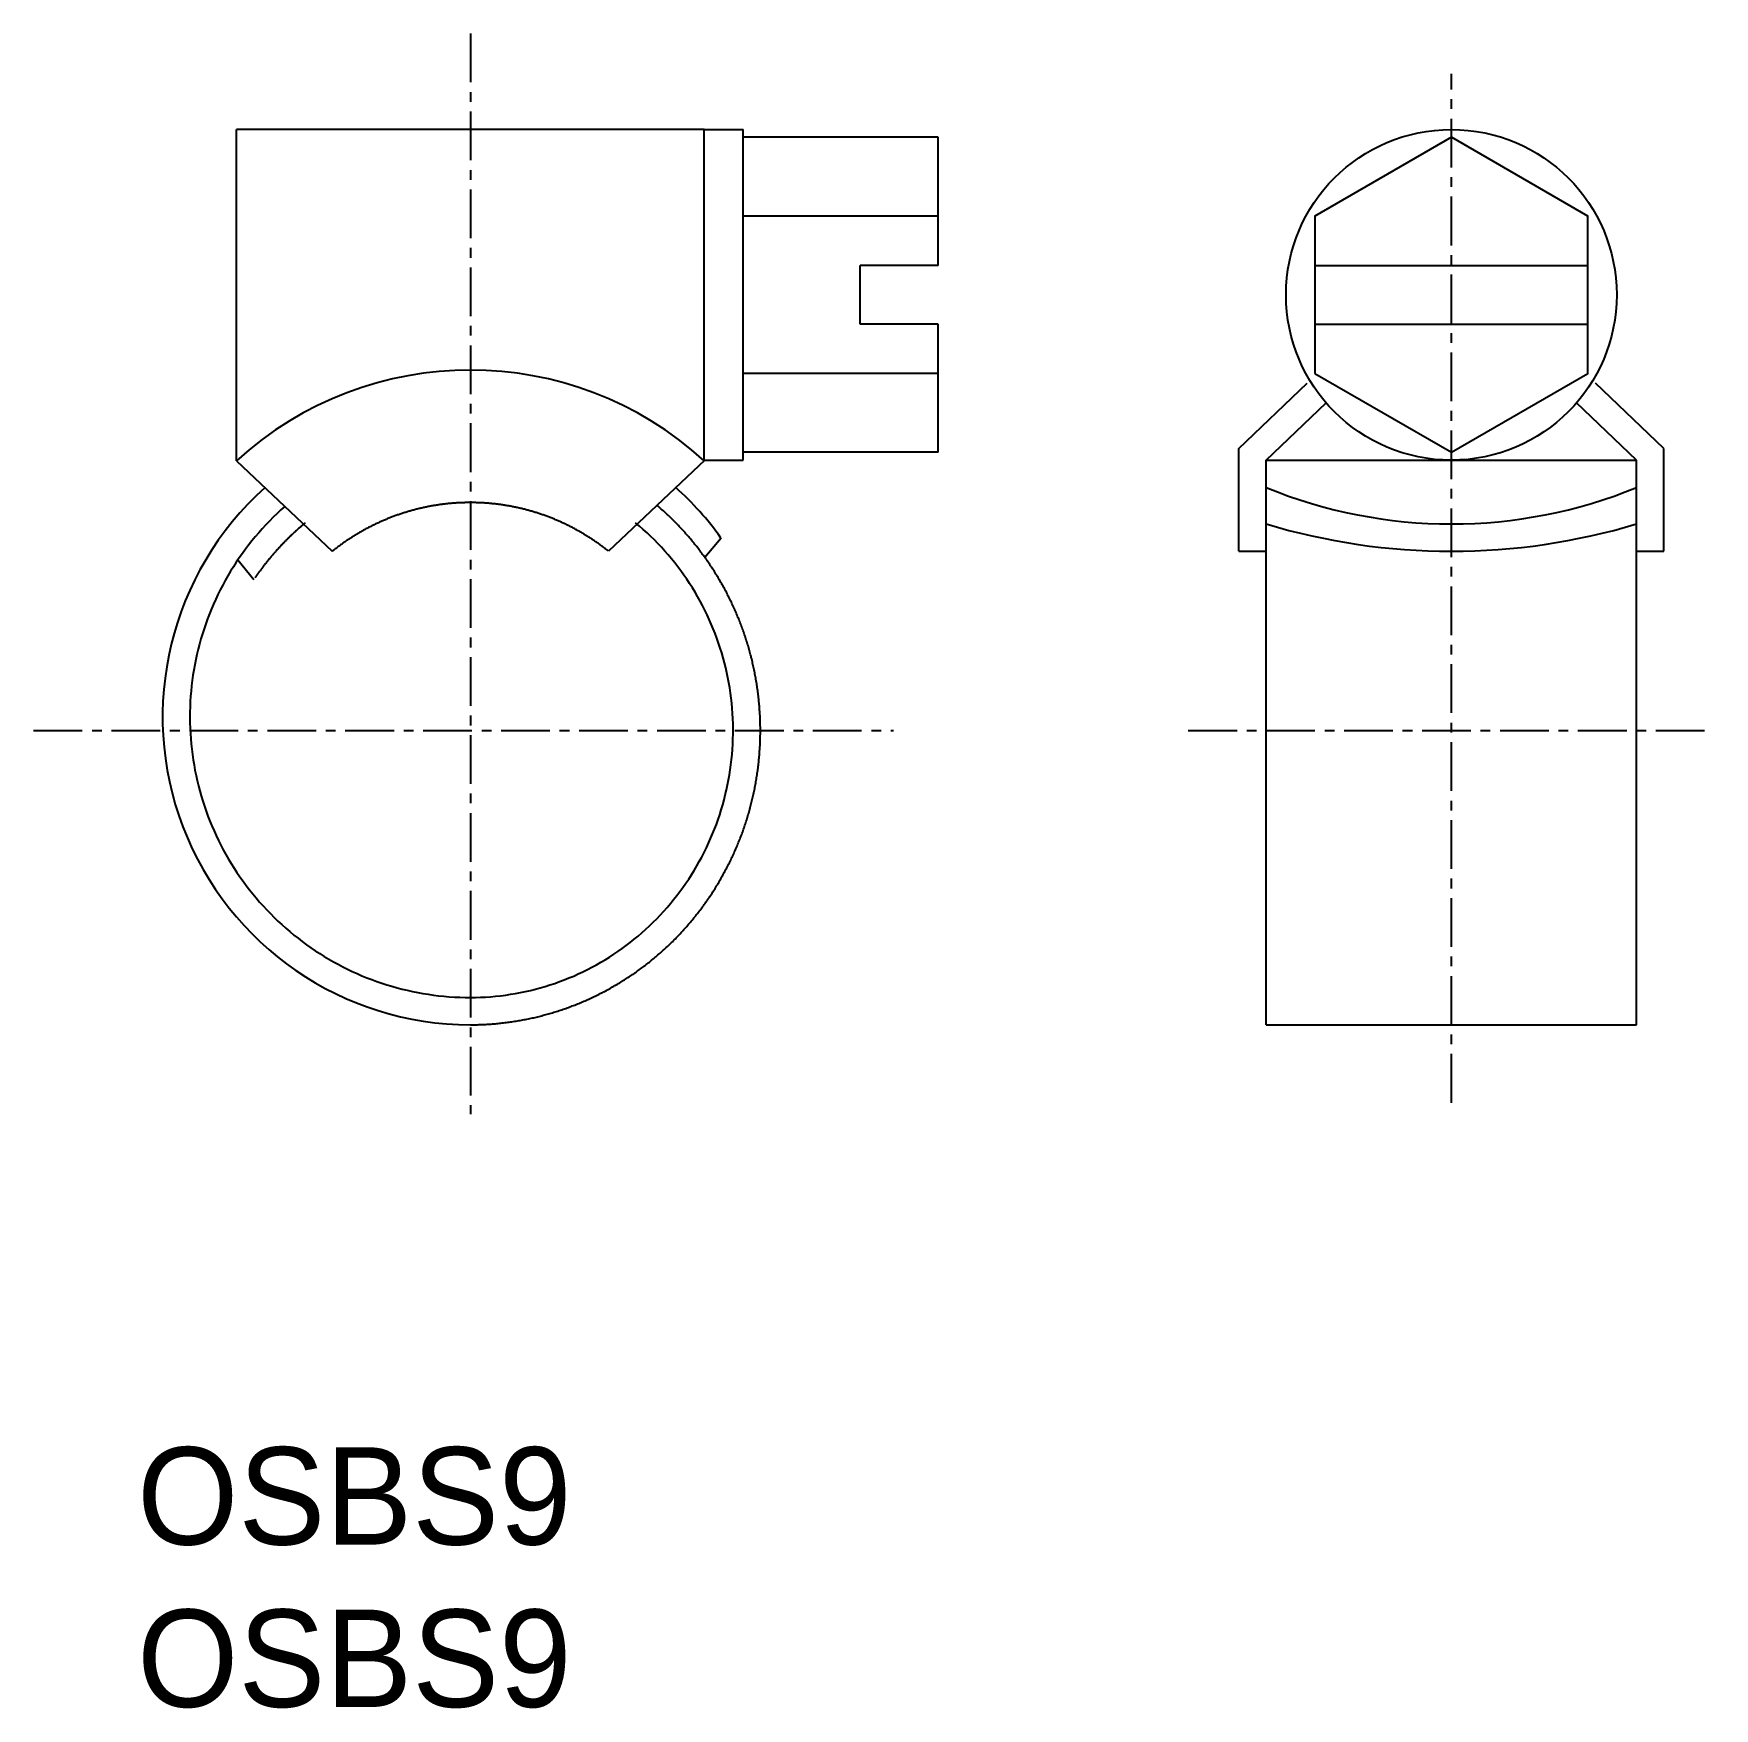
# Model space of a CAD drawing. Extents: x 142.6 to 185.8, y 183.8 to 226.7.
import ezdxf

# ---------------------------------------------------------------- set-up
doc = ezdxf.new("R2010")
doc.units = 0
doc.linetypes.add('CENTER', pattern=[2, 1.25, -0.25, 0.25, -0.25])
doc.layers.get('0').update_dxf_attribs({"linetype": 'CONTINUOUS'})
doc.layers.add('CENTER', color=1, linetype='CENTER')

msp = doc.modelspace()

# ---------------------------------------------------------------- linework, layer by layer
for p, q in [((147.859, 215.775), (147.859, 224.275)), ((159.859, 224.275), (147.859, 224.275)), ((159.859, 215.775), (159.859, 224.275)), ((159.859, 224.275), (160.859, 224.275)), ((160.859, 215.789), (160.859, 224.275)), ((165.859, 224.074), (160.859, 224.074)), ((165.859, 220.782), (165.859, 224.074)), ((165.859, 222.053), (160.859, 222.053)), ((163.859, 219.282), (163.859, 220.782)), ((165.859, 220.782), (163.859, 220.782)), ((175.533, 220.782), (182.533, 220.782)), ((165.859, 219.282), (163.859, 219.282)), ((165.859, 215.991), (165.859, 219.282)), ((175.533, 219.282), (182.533, 219.282)), ((165.859, 218.012), (160.859, 218.012)), ((173.583, 216.087), (175.333, 217.769)), ((184.483, 216.087), (182.734, 217.769)), ((174.283, 215.789), (175.818, 217.264)), ((183.783, 215.789), (182.249, 217.264)), ((147.859, 215.775), (150.314, 213.453)), ((159.874, 215.789), (157.404, 213.453)), ((159.874, 215.789), (160.859, 215.789)), ((165.859, 215.991), (160.859, 215.991)), ((173.583, 213.453), (173.583, 216.087)), ((174.283, 201.302), (174.283, 215.789)), ((174.283, 215.789), (183.783, 215.789)), ((183.783, 201.302), (183.783, 215.789)), ((184.483, 213.453), (184.483, 216.087)), ((160.29, 213.791), (159.879, 213.29)), ((147.89, 213.228), (148.301, 212.728)), ((173.583, 213.453), (174.283, 213.453)), ((183.783, 213.453), (184.483, 213.453)), ((174.283, 201.302), (183.783, 201.302))]:
    msp.add_line(p, q)
msp.add_lwpolyline([(175.533, 218.012), (179.033, 215.991), (182.533, 218.012), (182.533, 222.053), (179.033, 224.074), (175.533, 222.053)], close=True)
for points in [[(149.098, 214.603, 0), (148.997, 214.512, 0), (148.897, 214.419, 0), (148.8, 214.325, 0), (148.704, 214.228, 0), (148.61, 214.13, 0), (148.518, 214.03, 0), (148.427, 213.928, 0), (148.339, 213.824, 0), (148.253, 213.719, 0), (148.168, 213.612, 0), (148.086, 213.504, 0), (148.006, 213.394, 0), (147.927, 213.283, 0), (147.851, 213.17, 0), (147.777, 213.056, 0), (147.706, 212.94, 0), (147.636, 212.823, 0), (147.569, 212.705, 0), (147.504, 212.585, 0), (147.441, 212.465, 0), (147.38, 212.343, 0), (147.322, 212.22, 0), (147.266, 212.096, 0), (147.213, 211.971, 0), (147.162, 211.845, 0), (147.113, 211.718, 0), (147.067, 211.59, 0), (147.023, 211.461, 0), (146.981, 211.331, 0), (146.942, 211.201, 0), (146.906, 211.07, 0), (146.872, 210.938, 0), (146.84, 210.806, 0), (146.811, 210.673, 0), (146.784, 210.539, 0), (146.76, 210.405, 0), (146.739, 210.271, 0), (146.72, 210.136, 0), (146.704, 210.001, 0), (146.69, 209.866, 0), (146.679, 209.73, 0), (146.67, 209.594, 0), (146.664, 209.458, 0), (146.66, 209.322, 0), (146.659, 209.186, 0), (146.661, 209.05, 0), (146.665, 208.914, 0), (146.672, 208.778, 0), (146.681, 208.643, 0), (146.693, 208.507, 0), (146.707, 208.372, 0), (146.724, 208.237, 0), (146.744, 208.102, 0), (146.766, 207.968, 0), (146.79, 207.834, 0), (146.817, 207.701, 0), (146.847, 207.568, 0), (146.879, 207.436, 0), (146.914, 207.304, 0), (146.951, 207.173, 0), (146.99, 207.043, 0), (147.032, 206.913, 0), (147.077, 206.785, 0), (147.124, 206.657, 0), (147.173, 206.53, 0), (147.225, 206.404, 0), (147.279, 206.28, 0), (147.335, 206.156, 0), (147.394, 206.033, 0), (147.455, 205.911, 0), (147.518, 205.791, 0), (147.584, 205.672, 0), (147.652, 205.554, 0), (147.722, 205.437, 0), (147.794, 205.322, 0), (147.868, 205.208, 0), (147.945, 205.095, 0), (148.024, 204.984, 0), (148.104, 204.875, 0), (148.187, 204.767, 0), (148.272, 204.66, 0), (148.359, 204.556, 0), (148.448, 204.452, 0), (148.538, 204.351, 0), (148.631, 204.251, 0), (148.726, 204.153, 0), (148.822, 204.057, 0), (148.92, 203.963, 0), (149.02, 203.871, 0), (149.121, 203.78, 0), (149.225, 203.692, 0), (149.33, 203.605, 0), (149.436, 203.52, 0), (149.544, 203.438, 0), (149.654, 203.357, 0), (149.765, 203.279, 0), (149.878, 203.203, 0), (149.992, 203.128, 0), (150.108, 203.056, 0), (150.224, 202.987, 0), (150.342, 202.919, 0), (150.462, 202.854, 0), (150.582, 202.791, 0), (150.704, 202.73, 0), (150.827, 202.671, 0), (150.951, 202.615, 0), (151.076, 202.561, 0), (151.202, 202.51, 0), (151.329, 202.461, 0), (151.457, 202.414, 0), (151.585, 202.37, 0), (151.715, 202.328, 0), (151.845, 202.289, 0), (151.976, 202.252, 0), (152.108, 202.218, 0), (152.24, 202.186, 0), (152.373, 202.157, 0), (152.506, 202.13, 0), (152.64, 202.106, 0), (152.775, 202.084, 0), (152.909, 202.065, 0), (153.044, 202.048, 0), (153.18, 202.034, 0), (153.315, 202.022, 0), (153.451, 202.013, 0), (153.587, 202.007, 0), (153.723, 202.003, 0), (153.859, 202.002, 0)], [(157.404, 213.453, 0), (157.386, 213.468, 0), (157.367, 213.483, 0), (157.348, 213.498, 0), (157.328, 213.513, 0), (157.309, 213.527, 0), (157.29, 213.542, 0), (157.271, 213.557, 0), (157.252, 213.571, 0), (157.232, 213.585, 0), (157.213, 213.6, 0), (157.193, 213.614, 0), (157.174, 213.628, 0), (157.154, 213.642, 0), (157.134, 213.656, 0), (157.115, 213.67, 0), (157.095, 213.684, 0), (157.075, 213.698, 0), (157.055, 213.711, 0), (157.035, 213.725, 0), (157.015, 213.738, 0), (156.995, 213.752, 0), (156.975, 213.765, 0), (156.955, 213.778, 0), (156.935, 213.791, 0), (156.914, 213.804, 0), (156.894, 213.817, 0), (156.874, 213.83, 0), (156.853, 213.843, 0), (156.833, 213.856, 0), (156.812, 213.868, 0), (156.791, 213.881, 0), (156.771, 213.893, 0), (156.75, 213.905, 0), (156.729, 213.918, 0), (156.709, 213.93, 0), (156.688, 213.942, 0), (156.667, 213.954, 0), (156.646, 213.966, 0), (156.625, 213.978, 0), (156.604, 213.989, 0), (156.583, 214.001, 0), (156.562, 214.013, 0), (156.541, 214.024, 0), (156.519, 214.035, 0), (156.498, 214.047, 0), (156.477, 214.058, 0), (156.455, 214.069, 0), (156.434, 214.08, 0), (156.413, 214.091, 0), (156.391, 214.102, 0), (156.37, 214.112, 0), (156.348, 214.123, 0), (156.326, 214.134, 0), (156.305, 214.144, 0), (156.283, 214.154, 0), (156.261, 214.165, 0), (156.24, 214.175, 0), (156.218, 214.185, 0), (156.196, 214.195, 0), (156.174, 214.205, 0), (156.152, 214.215, 0), (156.13, 214.224, 0), (156.108, 214.234, 0), (156.086, 214.244, 0), (156.064, 214.253, 0), (156.042, 214.262, 0), (156.02, 214.272, 0), (155.997, 214.281, 0), (155.975, 214.29, 0), (155.953, 214.299, 0), (155.931, 214.308, 0), (155.908, 214.316, 0), (155.886, 214.325, 0), (155.863, 214.334, 0), (155.841, 214.342, 0), (155.818, 214.351, 0), (155.796, 214.359, 0), (155.773, 214.367, 0), (155.751, 214.375, 0), (155.728, 214.383, 0), (155.705, 214.391, 0), (155.683, 214.399, 0), (155.66, 214.407, 0), (155.637, 214.414, 0), (155.614, 214.422, 0), (155.592, 214.429, 0), (155.569, 214.436, 0), (155.546, 214.444, 0), (155.523, 214.451, 0), (155.5, 214.458, 0), (155.477, 214.465, 0), (155.454, 214.471, 0), (155.431, 214.478, 0), (155.408, 214.485, 0), (155.385, 214.491, 0), (155.362, 214.498, 0), (155.339, 214.504, 0), (155.316, 214.51, 0), (155.292, 214.516, 0), (155.269, 214.523, 0), (155.246, 214.528, 0), (155.223, 214.534, 0), (155.199, 214.54, 0), (155.176, 214.546, 0), (155.153, 214.551, 0), (155.129, 214.557, 0), (155.106, 214.562, 0), (155.083, 214.567, 0), (155.059, 214.572, 0), (155.036, 214.577, 0), (155.012, 214.582, 0), (154.989, 214.587, 0), (154.965, 214.592, 0), (154.942, 214.596, 0), (154.918, 214.601, 0), (154.895, 214.605, 0), (154.871, 214.61, 0), (154.848, 214.614, 0), (154.824, 214.618, 0), (154.801, 214.622, 0), (154.777, 214.626, 0), (154.753, 214.63, 0), (154.73, 214.634, 0), (154.706, 214.637, 0), (154.682, 214.641, 0), (154.659, 214.644, 0), (154.635, 214.648, 0), (154.611, 214.651, 0), (154.587, 214.654, 0), (154.564, 214.657, 0), (154.54, 214.66, 0), (154.516, 214.663, 0), (154.492, 214.666, 0), (154.468, 214.668, 0), (154.445, 214.671, 0), (154.421, 214.673, 0), (154.397, 214.676, 0), (154.373, 214.678, 0), (154.349, 214.68, 0), (154.325, 214.682, 0), (154.302, 214.684, 0), (154.278, 214.686, 0), (154.254, 214.687, 0), (154.23, 214.689, 0), (154.206, 214.691, 0), (154.182, 214.692, 0), (154.158, 214.693, 0), (154.134, 214.695, 0), (154.11, 214.696, 0), (154.086, 214.697, 0), (154.063, 214.698, 0), (154.039, 214.699, 0), (154.015, 214.699, 0), (153.991, 214.7, 0), (153.967, 214.7, 0), (153.943, 214.701, 0), (153.919, 214.701, 0), (153.895, 214.701, 0), (153.871, 214.701, 0), (153.847, 214.701, 0), (153.823, 214.701, 0), (153.799, 214.701, 0), (153.775, 214.701, 0), (153.751, 214.701, 0), (153.727, 214.7, 0), (153.704, 214.699, 0), (153.68, 214.699, 0), (153.656, 214.698, 0), (153.632, 214.697, 0), (153.608, 214.696, 0), (153.584, 214.695, 0), (153.56, 214.694, 0), (153.536, 214.692, 0), (153.512, 214.691, 0), (153.488, 214.689, 0), (153.464, 214.688, 0), (153.441, 214.686, 0), (153.417, 214.684, 0), (153.393, 214.682, 0), (153.369, 214.68, 0), (153.345, 214.678, 0), (153.321, 214.676, 0), (153.297, 214.674, 0), (153.274, 214.671, 0), (153.25, 214.669, 0), (153.226, 214.666, 0), (153.202, 214.663, 0), (153.178, 214.661, 0), (153.155, 214.658, 0), (153.131, 214.655, 0), (153.107, 214.651, 0), (153.083, 214.648, 0), (153.06, 214.645, 0), (153.036, 214.641, 0), (153.012, 214.638, 0), (152.989, 214.634, 0), (152.965, 214.63, 0), (152.941, 214.627, 0), (152.918, 214.623, 0), (152.894, 214.618, 0), (152.871, 214.614, 0), (152.847, 214.61, 0), (152.823, 214.606, 0), (152.8, 214.601, 0), (152.776, 214.597, 0), (152.753, 214.592, 0), (152.729, 214.587, 0), (152.706, 214.582, 0), (152.682, 214.577, 0), (152.659, 214.572, 0), (152.636, 214.567, 0), (152.612, 214.562, 0), (152.589, 214.557, 0), (152.566, 214.551, 0), (152.542, 214.546, 0), (152.519, 214.54, 0), (152.496, 214.534, 0), (152.472, 214.528, 0), (152.449, 214.522, 0), (152.426, 214.516, 0), (152.403, 214.51, 0), (152.38, 214.504, 0), (152.357, 214.497, 0), (152.333, 214.491, 0), (152.31, 214.484, 0), (152.287, 214.478, 0), (152.264, 214.471, 0), (152.241, 214.464, 0), (152.218, 214.457, 0), (152.195, 214.45, 0), (152.173, 214.443, 0), (152.15, 214.436, 0), (152.127, 214.429, 0), (152.104, 214.421, 0), (152.081, 214.414, 0), (152.058, 214.406, 0), (152.036, 214.398, 0), (152.013, 214.391, 0), (151.99, 214.383, 0), (151.968, 214.375, 0), (151.945, 214.367, 0), (151.923, 214.358, 0), (151.9, 214.35, 0), (151.878, 214.342, 0), (151.855, 214.333, 0), (151.833, 214.325, 0), (151.81, 214.316, 0), (151.788, 214.307, 0), (151.766, 214.298, 0), (151.743, 214.29, 0), (151.721, 214.281, 0), (151.699, 214.271, 0), (151.677, 214.262, 0), (151.654, 214.253, 0), (151.632, 214.243, 0), (151.61, 214.234, 0), (151.588, 214.224, 0), (151.566, 214.215, 0), (151.544, 214.205, 0), (151.522, 214.195, 0), (151.501, 214.185, 0), (151.479, 214.175, 0), (151.457, 214.165, 0), (151.435, 214.155, 0), (151.413, 214.144, 0), (151.392, 214.134, 0), (151.37, 214.123, 0), (151.349, 214.113, 0), (151.327, 214.102, 0), (151.306, 214.091, 0), (151.284, 214.08, 0), (151.263, 214.069, 0), (151.241, 214.058, 0), (151.22, 214.047, 0), (151.199, 214.036, 0), (151.178, 214.024, 0), (151.156, 214.013, 0), (151.135, 214.001, 0), (151.114, 213.99, 0), (151.093, 213.978, 0), (151.072, 213.966, 0), (151.051, 213.954, 0), (151.03, 213.942, 0), (151.009, 213.93, 0), (150.989, 213.918, 0), (150.968, 213.906, 0), (150.947, 213.894, 0), (150.927, 213.881, 0), (150.906, 213.869, 0), (150.885, 213.856, 0), (150.865, 213.843, 0), (150.845, 213.83, 0), (150.824, 213.818, 0), (150.804, 213.805, 0), (150.784, 213.792, 0), (150.763, 213.778, 0), (150.743, 213.765, 0), (150.723, 213.752, 0), (150.703, 213.739, 0), (150.683, 213.725, 0), (150.663, 213.711, 0), (150.643, 213.698, 0), (150.623, 213.684, 0), (150.604, 213.67, 0), (150.584, 213.656, 0), (150.564, 213.642, 0), (150.545, 213.628, 0), (150.525, 213.614, 0), (150.506, 213.6, 0), (150.486, 213.586, 0), (150.467, 213.571, 0), (150.447, 213.557, 0), (150.428, 213.542, 0), (150.409, 213.527, 0), (150.39, 213.513, 0), (150.371, 213.498, 0), (150.352, 213.483, 0), (150.333, 213.468, 0), (150.314, 213.453, 0)], [(153.859, 201.302, 0), (153.895, 201.302, 0), (153.93, 201.302, 0), (153.966, 201.303, 0), (154.002, 201.303, 0), (154.037, 201.304, 0), (154.073, 201.305, 0), (154.109, 201.306, 0), (154.144, 201.307, 0), (154.18, 201.309, 0), (154.215, 201.31, 0), (154.251, 201.312, 0), (154.286, 201.314, 0), (154.322, 201.316, 0), (154.358, 201.319, 0), (154.393, 201.321, 0), (154.429, 201.324, 0), (154.464, 201.327, 0), (154.5, 201.33, 0), (154.535, 201.333, 0), (154.571, 201.336, 0), (154.606, 201.34, 0), (154.642, 201.344, 0), (154.677, 201.348, 0), (154.712, 201.352, 0), (154.748, 201.356, 0), (154.783, 201.36, 0), (154.818, 201.365, 0), (154.854, 201.37, 0), (154.889, 201.375, 0), (154.924, 201.38, 0), (154.96, 201.385, 0), (154.995, 201.39, 0), (155.03, 201.396, 0), (155.065, 201.402, 0), (155.1, 201.408, 0), (155.135, 201.414, 0), (155.171, 201.42, 0), (155.206, 201.426, 0), (155.241, 201.433, 0), (155.276, 201.44, 0), (155.311, 201.447, 0), (155.346, 201.454, 0), (155.38, 201.461, 0), (155.415, 201.469, 0), (155.45, 201.476, 0), (155.485, 201.484, 0), (155.52, 201.492, 0), (155.554, 201.5, 0), (155.589, 201.509, 0), (155.624, 201.517, 0), (155.658, 201.526, 0), (155.693, 201.535, 0), (155.727, 201.544, 0), (155.762, 201.553, 0), (155.796, 201.562, 0), (155.831, 201.572, 0), (155.865, 201.581, 0), (155.899, 201.591, 0), (155.933, 201.601, 0), (155.968, 201.611, 0), (156.002, 201.622, 0), (156.036, 201.632, 0), (156.07, 201.643, 0), (156.104, 201.654, 0), (156.138, 201.665, 0), (156.172, 201.676, 0), (156.205, 201.687, 0), (156.239, 201.699, 0), (156.273, 201.71, 0), (156.307, 201.722, 0), (156.34, 201.734, 0), (156.374, 201.746, 0), (156.407, 201.759, 0), (156.441, 201.771, 0), (156.474, 201.784, 0), (156.507, 201.796, 0), (156.54, 201.809, 0), (156.574, 201.822, 0), (156.607, 201.836, 0), (156.64, 201.849, 0), (156.673, 201.863, 0), (156.706, 201.877, 0), (156.739, 201.89, 0), (156.771, 201.905, 0), (156.804, 201.919, 0), (156.837, 201.933, 0), (156.869, 201.948, 0), (156.902, 201.962, 0), (156.934, 201.977, 0), (156.967, 201.992, 0), (156.999, 202.007, 0), (157.031, 202.023, 0), (157.064, 202.038, 0), (157.096, 202.054, 0), (157.128, 202.07, 0), (157.16, 202.086, 0), (157.192, 202.102, 0), (157.223, 202.118, 0), (157.255, 202.134, 0), (157.287, 202.151, 0), (157.318, 202.168, 0), (157.35, 202.184, 0), (157.381, 202.201, 0), (157.413, 202.219, 0), (157.444, 202.236, 0), (157.475, 202.253, 0), (157.506, 202.271, 0), (157.537, 202.289, 0), (157.568, 202.307, 0), (157.599, 202.325, 0), (157.63, 202.343, 0), (157.66, 202.361, 0), (157.691, 202.38, 0), (157.721, 202.399, 0), (157.752, 202.417, 0), (157.782, 202.436, 0), (157.812, 202.455, 0), (157.842, 202.475, 0), (157.872, 202.494, 0), (157.902, 202.514, 0), (157.932, 202.533, 0), (157.962, 202.553, 0), (157.992, 202.573, 0), (158.021, 202.593, 0), (158.051, 202.613, 0), (158.08, 202.634, 0), (158.109, 202.654, 0), (158.138, 202.675, 0), (158.167, 202.696, 0), (158.196, 202.717, 0), (158.225, 202.738, 0), (158.254, 202.759, 0), (158.283, 202.781, 0), (158.311, 202.802, 0), (158.34, 202.824, 0), (158.368, 202.846, 0), (158.396, 202.868, 0), (158.425, 202.89, 0), (158.453, 202.912, 0), (158.481, 202.934, 0), (158.508, 202.957, 0), (158.536, 202.979, 0), (158.564, 203.002, 0), (158.591, 203.025, 0), (158.619, 203.048, 0), (158.646, 203.071, 0), (158.673, 203.095, 0), (158.7, 203.118, 0), (158.727, 203.142, 0), (158.754, 203.165, 0), (158.781, 203.189, 0), (158.807, 203.213, 0), (158.834, 203.237, 0), (158.86, 203.261, 0), (158.886, 203.286, 0), (158.913, 203.31, 0), (158.939, 203.335, 0), (158.965, 203.359, 0), (158.99, 203.384, 0), (159.016, 203.409, 0), (159.042, 203.434, 0), (159.067, 203.46, 0), (159.092, 203.485, 0), (159.118, 203.51, 0), (159.143, 203.536, 0), (159.168, 203.562, 0), (159.193, 203.587, 0), (159.217, 203.613, 0), (159.242, 203.639, 0), (159.267, 203.666, 0), (159.291, 203.692, 0), (159.315, 203.718, 0), (159.339, 203.745, 0), (159.363, 203.772, 0), (159.387, 203.798, 0), (159.411, 203.825, 0), (159.434, 203.852, 0), (159.458, 203.879, 0), (159.481, 203.906, 0), (159.505, 203.934, 0), (159.528, 203.961, 0), (159.551, 203.989, 0), (159.574, 204.016, 0), (159.596, 204.044, 0), (159.619, 204.072, 0), (159.641, 204.1, 0), (159.664, 204.128, 0), (159.686, 204.156, 0), (159.708, 204.185, 0), (159.73, 204.213, 0), (159.752, 204.241, 0), (159.773, 204.27, 0), (159.795, 204.299, 0), (159.816, 204.328, 0), (159.837, 204.357, 0), (159.859, 204.386, 0), (159.88, 204.415, 0), (159.9, 204.444, 0), (159.921, 204.473, 0), (159.942, 204.503, 0), (159.962, 204.532, 0), (159.982, 204.562, 0), (160.003, 204.592, 0), (160.023, 204.621, 0), (160.042, 204.651, 0), (160.062, 204.681, 0), (160.082, 204.711, 0), (160.101, 204.742, 0), (160.12, 204.772, 0), (160.14, 204.802, 0), (160.159, 204.833, 0), (160.177, 204.863, 0), (160.196, 204.894, 0), (160.215, 204.925, 0), (160.233, 204.956, 0), (160.251, 204.987, 0), (160.27, 205.018, 0), (160.288, 205.049, 0), (160.305, 205.08, 0), (160.323, 205.111, 0), (160.341, 205.143, 0), (160.358, 205.174, 0), (160.375, 205.206, 0), (160.392, 205.237, 0), (160.409, 205.269, 0), (160.426, 205.301, 0), (160.443, 205.333, 0), (160.459, 205.365, 0), (160.475, 205.397, 0), (160.492, 205.429, 0), (160.508, 205.461, 0), (160.524, 205.493, 0), (160.539, 205.526, 0), (160.555, 205.558, 0), (160.57, 205.59, 0), (160.585, 205.623, 0), (160.601, 205.656, 0), (160.616, 205.688, 0), (160.63, 205.721, 0), (160.645, 205.754, 0), (160.659, 205.787, 0), (160.674, 205.82, 0), (160.688, 205.853, 0), (160.702, 205.886, 0), (160.716, 205.919, 0), (160.73, 205.953, 0), (160.743, 205.986, 0), (160.757, 206.019, 0), (160.77, 206.053, 0), (160.783, 206.086, 0), (160.796, 206.12, 0), (160.809, 206.154, 0), (160.821, 206.187, 0), (160.834, 206.221, 0), (160.846, 206.255, 0), (160.858, 206.289, 0), (160.87, 206.323, 0), (160.882, 206.357, 0), (160.894, 206.391, 0), (160.905, 206.425, 0), (160.916, 206.459, 0), (160.928, 206.493, 0), (160.939, 206.527, 0), (160.95, 206.562, 0), (160.96, 206.596, 0), (160.971, 206.631, 0), (160.981, 206.665, 0), (160.991, 206.7, 0), (161.001, 206.734, 0), (161.011, 206.769, 0), (161.021, 206.803, 0), (161.031, 206.838, 0), (161.04, 206.873, 0), (161.049, 206.908, 0), (161.058, 206.943, 0), (161.067, 206.978, 0), (161.076, 207.012, 0), (161.085, 207.047, 0), (161.093, 207.082, 0), (161.101, 207.118, 0), (161.109, 207.153, 0), (161.117, 207.188, 0), (161.125, 207.223, 0), (161.133, 207.258, 0), (161.14, 207.293, 0), (161.147, 207.329, 0), (161.154, 207.364, 0), (161.161, 207.399, 0), (161.168, 207.435, 0), (161.175, 207.47, 0), (161.181, 207.506, 0), (161.187, 207.541, 0), (161.194, 207.577, 0), (161.2, 207.612, 0), (161.205, 207.648, 0), (161.211, 207.683, 0), (161.216, 207.719, 0), (161.222, 207.755, 0), (161.227, 207.79, 0), (161.232, 207.826, 0), (161.236, 207.862, 0), (161.241, 207.897, 0), (161.245, 207.933, 0), (161.249, 207.969, 0), (161.254, 208.005, 0), (161.257, 208.041, 0), (161.261, 208.076, 0), (161.265, 208.112, 0), (161.268, 208.148, 0), (161.271, 208.184, 0), (161.274, 208.22, 0), (161.277, 208.256, 0), (161.28, 208.292, 0), (161.282, 208.328, 0), (161.285, 208.364, 0), (161.287, 208.4, 0), (161.289, 208.436, 0), (161.291, 208.472, 0), (161.293, 208.508, 0), (161.294, 208.544, 0), (161.295, 208.58, 0), (161.297, 208.616, 0), (161.298, 208.652, 0), (161.298, 208.688, 0), (161.299, 208.724, 0), (161.3, 208.76, 0), (161.3, 208.796, 0), (161.3, 208.832, 0), (161.3, 208.868, 0), (161.3, 208.904, 0), (161.3, 208.94, 0), (161.299, 208.976, 0), (161.298, 209.012, 0), (161.298, 209.048, 0), (161.297, 209.084, 0), (161.295, 209.12, 0), (161.294, 209.156, 0), (161.292, 209.192, 0), (161.291, 209.228, 0), (161.289, 209.264, 0), (161.287, 209.3, 0), (161.285, 209.336, 0), (161.282, 209.372, 0), (161.28, 209.408, 0), (161.277, 209.444, 0), (161.274, 209.48, 0), (161.271, 209.516, 0), (161.268, 209.552, 0), (161.265, 209.588, 0), (161.261, 209.624, 0), (161.257, 209.659, 0), (161.254, 209.695, 0), (161.249, 209.731, 0), (161.245, 209.767, 0), (161.241, 209.803, 0), (161.236, 209.838, 0), (161.232, 209.874, 0), (161.227, 209.91, 0), (161.222, 209.945, 0), (161.216, 209.981, 0), (161.211, 210.017, 0), (161.206, 210.052, 0), (161.2, 210.088, 0), (161.194, 210.123, 0), (161.188, 210.159, 0), (161.182, 210.195, 0), (161.175, 210.23, 0), (161.169, 210.265, 0), (161.162, 210.301, 0), (161.155, 210.336, 0), (161.148, 210.371, 0), (161.141, 210.407, 0), (161.134, 210.442, 0), (161.126, 210.477, 0), (161.118, 210.512, 0), (161.11, 210.548, 0), (161.102, 210.583, 0), (161.094, 210.618, 0), (161.086, 210.653, 0), (161.077, 210.688, 0), (161.068, 210.723, 0), (161.06, 210.758, 0), (161.05, 210.792, 0), (161.041, 210.827, 0), (161.032, 210.862, 0), (161.022, 210.897, 0), (161.013, 210.931, 0), (161.003, 210.966, 0), (160.993, 211.001, 0), (160.983, 211.035, 0), (160.972, 211.07, 0), (160.962, 211.104, 0), (160.951, 211.139, 0), (160.94, 211.173, 0), (160.929, 211.207, 0), (160.918, 211.241, 0), (160.907, 211.276, 0), (160.895, 211.31, 0), (160.883, 211.344, 0), (160.872, 211.378, 0), (160.86, 211.412, 0), (160.847, 211.445, 0), (160.835, 211.479, 0), (160.823, 211.513, 0), (160.81, 211.547, 0), (160.797, 211.58, 0), (160.784, 211.614, 0), (160.771, 211.648, 0), (160.758, 211.681, 0), (160.745, 211.714, 0), (160.731, 211.748, 0), (160.717, 211.781, 0), (160.703, 211.814, 0), (160.689, 211.847, 0), (160.675, 211.88, 0), (160.661, 211.913, 0), (160.646, 211.946, 0), (160.632, 211.979, 0), (160.617, 212.012, 0), (160.602, 212.045, 0), (160.587, 212.077, 0), (160.572, 212.11, 0), (160.556, 212.142, 0), (160.541, 212.175, 0), (160.525, 212.207, 0), (160.509, 212.239, 0), (160.493, 212.272, 0), (160.477, 212.304, 0), (160.46, 212.336, 0), (160.444, 212.368, 0), (160.427, 212.4, 0), (160.411, 212.431, 0), (160.394, 212.463, 0), (160.377, 212.495, 0), (160.359, 212.526, 0), (160.342, 212.558, 0), (160.324, 212.589, 0), (160.307, 212.62, 0), (160.289, 212.652, 0), (160.271, 212.683, 0), (160.253, 212.714, 0), (160.235, 212.745, 0), (160.216, 212.776, 0), (160.198, 212.806, 0), (160.179, 212.837, 0), (160.16, 212.868, 0), (160.141, 212.898, 0), (160.122, 212.929, 0), (160.103, 212.959, 0), (160.084, 212.989, 0), (160.064, 213.019, 0), (160.044, 213.049, 0), (160.024, 213.079, 0), (160.004, 213.109, 0), (159.984, 213.139, 0), (159.964, 213.169, 0), (159.944, 213.198, 0), (159.923, 213.228, 0), (159.903, 213.257, 0), (159.882, 213.286, 0), (159.861, 213.315, 0), (159.84, 213.344, 0), (159.819, 213.373, 0), (159.797, 213.402, 0), (159.776, 213.431, 0), (159.754, 213.46, 0), (159.732, 213.488, 0), (159.71, 213.517, 0), (159.688, 213.545, 0), (159.666, 213.573, 0), (159.644, 213.601, 0), (159.621, 213.629, 0), (159.599, 213.657, 0), (159.576, 213.685, 0), (159.553, 213.712, 0), (159.53, 213.74, 0), (159.507, 213.767, 0), (159.484, 213.795, 0), (159.461, 213.822, 0), (159.437, 213.849, 0), (159.413, 213.876, 0), (159.39, 213.903, 0), (159.366, 213.93, 0), (159.342, 213.956, 0), (159.318, 213.983, 0), (159.293, 214.009, 0), (159.269, 214.035, 0), (159.245, 214.062, 0), (159.22, 214.088, 0), (159.195, 214.114, 0), (159.17, 214.139, 0), (159.145, 214.165, 0), (159.12, 214.191, 0), (159.095, 214.216, 0), (159.07, 214.241, 0), (159.044, 214.267, 0), (159.019, 214.292, 0), (158.993, 214.317, 0), (158.967, 214.342, 0), (158.941, 214.366, 0), (158.915, 214.391, 0), (158.889, 214.415, 0), (158.863, 214.44, 0), (158.836, 214.464, 0), (158.81, 214.488, 0), (158.783, 214.512, 0), (158.756, 214.536, 0), (158.73, 214.559, 0), (158.703, 214.583, 0), (158.676, 214.606, 0), (158.648, 214.63, 0)], [(149.622, 214.18, 0), (149.611, 214.17, 0), (149.599, 214.161, 0), (149.588, 214.151, 0), (149.576, 214.142, 0), (149.565, 214.132, 0), (149.553, 214.122, 0), (149.542, 214.113, 0), (149.53, 214.103, 0), (149.519, 214.093, 0), (149.508, 214.084, 0), (149.496, 214.074, 0), (149.485, 214.064, 0), (149.474, 214.054, 0), (149.462, 214.044, 0), (149.451, 214.035, 0), (149.44, 214.025, 0), (149.429, 214.015, 0), (149.417, 214.005, 0), (149.406, 213.995, 0), (149.395, 213.985, 0), (149.384, 213.975, 0), (149.373, 213.965, 0), (149.362, 213.955, 0), (149.351, 213.945, 0), (149.34, 213.935, 0), (149.329, 213.924, 0), (149.318, 213.914, 0), (149.307, 213.904, 0), (149.296, 213.894, 0), (149.285, 213.884, 0), (149.274, 213.873, 0), (149.263, 213.863, 0), (149.252, 213.853, 0), (149.241, 213.842, 0), (149.231, 213.832, 0), (149.22, 213.822, 0), (149.209, 213.811, 0), (149.198, 213.801, 0), (149.187, 213.79, 0), (149.177, 213.78, 0), (149.166, 213.769, 0), (149.155, 213.759, 0), (149.145, 213.748, 0), (149.134, 213.738, 0), (149.124, 213.727, 0), (149.113, 213.716, 0), (149.102, 213.706, 0), (149.092, 213.695, 0), (149.081, 213.684, 0), (149.071, 213.674, 0), (149.061, 213.663, 0), (149.05, 213.652, 0), (149.04, 213.641, 0), (149.029, 213.631, 0), (149.019, 213.62, 0), (149.009, 213.609, 0), (148.998, 213.598, 0), (148.988, 213.587, 0), (148.978, 213.576, 0), (148.968, 213.565, 0), (148.957, 213.554, 0), (148.947, 213.543, 0), (148.937, 213.532, 0), (148.927, 213.521, 0), (148.917, 213.51, 0), (148.907, 213.499, 0), (148.896, 213.488, 0), (148.886, 213.477, 0), (148.876, 213.466, 0), (148.866, 213.455, 0), (148.856, 213.443, 0), (148.846, 213.432, 0), (148.837, 213.421, 0), (148.827, 213.41, 0), (148.817, 213.398, 0), (148.807, 213.387, 0), (148.797, 213.376, 0), (148.787, 213.364, 0), (148.778, 213.353, 0), (148.768, 213.342, 0), (148.758, 213.33, 0), (148.748, 213.319, 0), (148.739, 213.307, 0), (148.729, 213.296, 0), (148.719, 213.284, 0), (148.71, 213.273, 0), (148.7, 213.261, 0), (148.691, 213.25, 0), (148.681, 213.238, 0), (148.672, 213.226, 0), (148.662, 213.215, 0), (148.653, 213.203, 0), (148.643, 213.191, 0), (148.634, 213.18, 0), (148.624, 213.168, 0), (148.615, 213.156, 0), (148.606, 213.145, 0), (148.596, 213.133, 0), (148.587, 213.121, 0), (148.578, 213.109, 0), (148.569, 213.097, 0), (148.559, 213.085, 0), (148.55, 213.074, 0), (148.541, 213.062, 0), (148.532, 213.05, 0), (148.523, 213.038, 0), (148.514, 213.026, 0), (148.505, 213.014, 0), (148.496, 213.002, 0), (148.487, 212.99, 0), (148.478, 212.978, 0), (148.469, 212.966, 0), (148.46, 212.954, 0), (148.451, 212.941, 0), (148.442, 212.929, 0), (148.433, 212.917, 0), (148.425, 212.905, 0), (148.416, 212.893, 0), (148.407, 212.881, 0), (148.398, 212.868, 0), (148.39, 212.856, 0), (148.381, 212.844, 0), (148.372, 212.832, 0), (148.364, 212.819, 0), (148.355, 212.807, 0), (148.346, 212.795, 0), (148.338, 212.782, 0), (148.329, 212.77, 0)], [(153.859, 202.002, 0), (153.989, 202.003, 0), (154.118, 202.007, 0), (154.248, 202.013, 0), (154.377, 202.022, 0), (154.506, 202.033, 0), (154.635, 202.047, 0), (154.764, 202.064, 0), (154.892, 202.083, 0), (155.02, 202.104, 0), (155.148, 202.128, 0), (155.275, 202.155, 0), (155.401, 202.183, 0), (155.527, 202.215, 0), (155.653, 202.249, 0), (155.777, 202.285, 0), (155.901, 202.324, 0), (156.024, 202.365, 0), (156.147, 202.408, 0), (156.268, 202.454, 0), (156.389, 202.502, 0), (156.509, 202.553, 0), (156.627, 202.606, 0), (156.745, 202.661, 0), (156.862, 202.719, 0), (156.977, 202.779, 0), (157.092, 202.841, 0), (157.205, 202.905, 0), (157.317, 202.971, 0), (157.427, 203.04, 0), (157.537, 203.111, 0), (157.645, 203.184, 0), (157.751, 203.259, 0), (157.856, 203.336, 0), (157.96, 203.415, 0), (158.062, 203.496, 0), (158.163, 203.579, 0), (158.262, 203.664, 0), (158.359, 203.751, 0), (158.455, 203.84, 0), (158.549, 203.931, 0), (158.641, 204.024, 0), (158.732, 204.118, 0), (158.82, 204.214, 0), (158.907, 204.312, 0), (158.992, 204.411, 0), (159.075, 204.513, 0), (159.157, 204.615, 0), (159.236, 204.72, 0), (159.313, 204.825, 0), (159.388, 204.933, 0), (159.461, 205.042, 0), (159.532, 205.152, 0), (159.601, 205.263, 0), (159.668, 205.376, 0), (159.733, 205.49, 0), (159.796, 205.606, 0), (159.856, 205.722, 0), (159.914, 205.84, 0), (159.97, 205.959, 0), (160.024, 206.079, 0), (160.075, 206.2, 0), (160.124, 206.322, 0), (160.171, 206.445, 0), (160.215, 206.569, 0), (160.257, 206.693, 0), (160.297, 206.819, 0), (160.334, 206.945, 0), (160.369, 207.072, 0), (160.401, 207.199, 0), (160.431, 207.327, 0), (160.459, 207.456, 0), (160.484, 207.585, 0), (160.507, 207.715, 0), (160.527, 207.845, 0), (160.545, 207.976, 0), (160.561, 208.107, 0), (160.573, 208.238, 0), (160.584, 208.369, 0), (160.592, 208.501, 0), (160.597, 208.632, 0), (160.6, 208.764, 0), (160.6, 208.896, 0), (160.598, 209.027, 0), (160.594, 209.159, 0), (160.587, 209.291, 0), (160.577, 209.422, 0), (160.565, 209.553, 0), (160.551, 209.684, 0), (160.534, 209.815, 0), (160.514, 209.945, 0), (160.492, 210.075, 0), (160.468, 210.204, 0), (160.441, 210.333, 0), (160.412, 210.462, 0), (160.38, 210.589, 0), (160.346, 210.716, 0), (160.309, 210.843, 0), (160.271, 210.969, 0), (160.229, 211.093, 0), (160.186, 211.218, 0), (160.14, 211.341, 0), (160.092, 211.463, 0), (160.041, 211.584, 0), (159.988, 211.705, 0), (159.933, 211.824, 0), (159.876, 211.942, 0), (159.816, 212.059, 0), (159.754, 212.175, 0), (159.69, 212.289, 0), (159.624, 212.403, 0), (159.556, 212.515, 0), (159.485, 212.625, 0), (159.413, 212.735, 0), (159.338, 212.842, 0), (159.262, 212.949, 0), (159.183, 213.054, 0), (159.103, 213.157, 0), (159.02, 213.259, 0), (158.936, 213.359, 0), (158.85, 213.457, 0), (158.762, 213.554, 0), (158.672, 213.649, 0), (158.58, 213.742, 0), (158.487, 213.833, 0), (158.391, 213.923, 0), (158.295, 214.01, 0), (158.196, 214.096, 0), (158.096, 214.18, 0)]]:
    msp.add_polyline3d(points)
msp.add_circle((179.033, 220.032), 4.243)
for centre, radius, start, end in [((153.859, 209.202), 8.9, 47.6113, 132.3887), ((153.859, 209.202), 7.9, 131.856, 270), ((153.859, 209.202), 7.9, 35.5118, 48.1439), ((179.033, 226.712), 12.559, 247.7762, 292.2238), ((179.033, 229.919), 16.466, 253.2335, 286.7665)]:
    msp.add_arc(centre, radius, start, end)
at = {"layer": 'CENTER', "color": 1, "linetype": 'CENTER'}
for p, q in [((153.859, 226.735), (153.859, 199.008)), ((179.033, 199.302), (179.033, 225.7)), ((142.649, 208.852), (164.717, 208.852)), ((172.283, 208.852), (185.783, 208.852))]:
    msp.add_line(p, q, dxfattribs=at)

# ---------------------------------------------------------------- texts
for p in [(145.305, 187.962), (145.305, 183.796)]:
    msp.add_text('OSBS9', height=2.5).set_placement(p)

doc.saveas('drawing.dxf')
